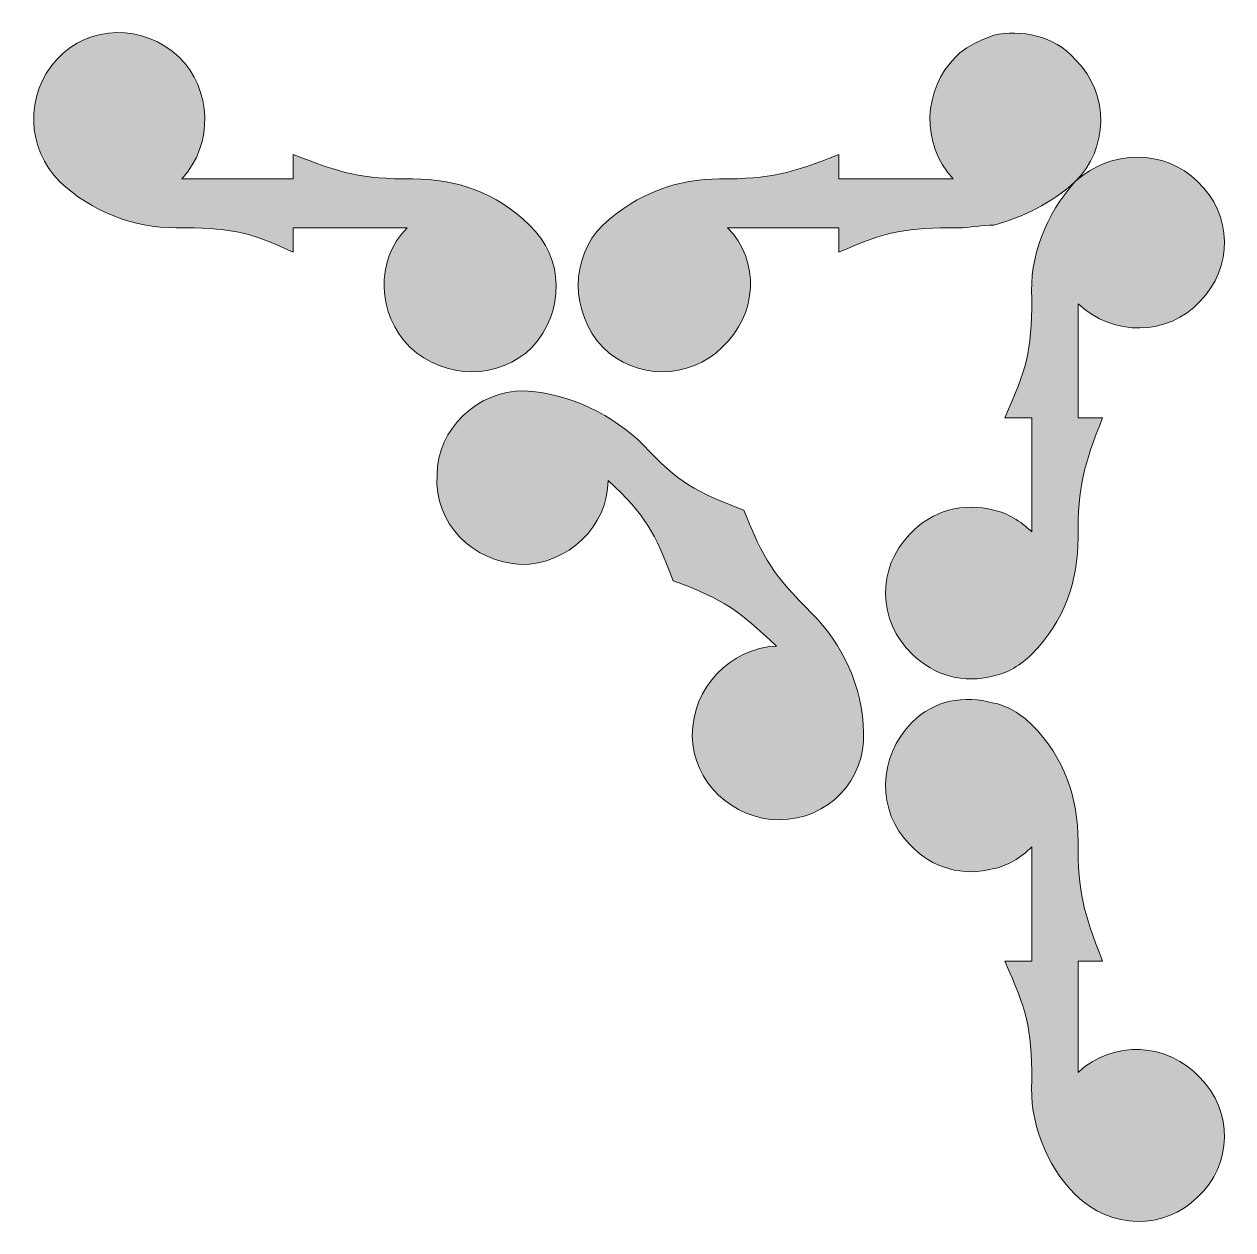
# Model space of a CAD drawing. Header units: inches. Extents: x -115 to 709, y 10 to 831.
import ezdxf

# ---------------------------------------------------------------- set-up
doc = ezdxf.new("R2010")
doc.units = ezdxf.units.IN
doc.header["$MEASUREMENT"] = 0
doc.layers.add('图层 1', color=7, linetype='Continuous')

# ---------------------------------------------------------------- blocks, each defined once
blk = doc.blocks.new('block 2')
at = {"layer": '图层 1', "true_color": 0xffffff}
h = blk.add_hatch(color=7, dxfattribs=at)
h.dxf.hatch_style = 2
edge = h.paths.add_edge_path()
edge.add_spline(control_points=[(231.45, 611.15), (253.67, 635.21), (253.67, 672.23), (229.6, 694.45), (207.4, 716.65), (179.63, 725.91), (150.01, 725.91), (114.83, 725.91), (101.88, 729.61), (68.57, 742.58), (68.57, 737.02), (68.57, 731.47), (68.57, 725.91), (44.52, 725.91), (16.75, 725.91), (-7.32, 725.91), (14.89, 749.97), (13.03, 786.99), (-9.17, 809.21), (-33.24, 831.41), (-70.25, 831.41), (-92.45, 807.35), (-114.68, 783.29), (-112.82, 746.27), (-90.61, 724.06), (-68.41, 703.7), (-40.64, 692.59), (-11.02, 692.59), (24.16, 692.59), (37.11, 690.75), (68.57, 675.93), (68.57, 681.48), (68.57, 687.04), (68.57, 692.59), (94.48, 692.59), (120.4, 692.59), (146.3, 692.59), (124.1, 670.38), (125.96, 633.37), (148.16, 611.15), (172.23, 588.95), (209.24, 588.95), (231.45, 611.15)], knot_values=[0, 0, 0, 0, 1, 1, 1, 2, 2, 2, 3, 3, 3, 4, 4, 4, 5, 5, 5, 6, 6, 6, 7, 7, 7, 8, 8, 8, 9, 9, 9, 10, 10, 10, 11, 11, 11, 12, 12, 12, 13, 13, 13, 14, 14, 14, 14], degree=3, periodic=1)
h = blk.add_hatch(color=7, dxfattribs=at)
h.dxf.hatch_style = 2
edge = h.paths.add_edge_path()
edge.add_spline(control_points=[(361.02, 611.15), (385.08, 633.37), (386.94, 670.38), (364.72, 692.59), (388.78, 692.59), (416.55, 692.59), (440.61, 692.59), (440.61, 687.04), (440.61, 681.48), (440.61, 675.93), (473.93, 690.75), (486.88, 692.59), (522.06, 692.59), (529.46, 692.59), (538.71, 694.45), (546.12, 694.45), (566.48, 700), (584.99, 709.25), (601.65, 724.06), (623.86, 746.27), (625.71, 783.29), (601.65, 807.35), (586.84, 824.01), (564.63, 827.71), (546.12, 824.01), (536.86, 820.31), (527.61, 816.61), (520.21, 809.2), (497.99, 786.98), (496.15, 749.97), (518.35, 725.9), (492.45, 725.9), (466.53, 725.9), (440.61, 725.9), (440.61, 731.47), (440.61, 737.01), (440.61, 742.57), (407.3, 729.61), (394.34, 725.9), (359.18, 725.9), (331.41, 725.9), (303.65, 716.65), (279.57, 694.45), (257.37, 672.23), (257.37, 635.21), (279.57, 611.15), (301.79, 588.95), (338.81, 588.95), (361.02, 611.15)], knot_values=[0, 0, 0, 0, 1, 1, 1, 2, 2, 2, 3, 3, 3, 4, 4, 4, 5, 5, 5, 6, 6, 6, 7, 7, 7, 8, 8, 8, 9, 9, 9, 10, 10, 10, 11, 11, 11, 12, 12, 12, 13, 13, 13, 14, 14, 14, 15, 15, 15, 16, 16, 16, 16], degree=3, periodic=1)
h = blk.add_hatch(color=7, dxfattribs=at)
h.dxf.hatch_style = 2
edge = h.paths.add_edge_path()
edge.add_spline(control_points=[(553.53, 563.02), (559.07, 563.02), (564.63, 563.02), (572.03, 563.02), (572.03, 537.12), (572.03, 511.21), (572.03, 485.28), (564.63, 492.69), (555.37, 498.24), (546.12, 500.1), (525.76, 505.64), (503.54, 500.1), (488.74, 483.44), (466.53, 461.22), (466.53, 424.2), (490.58, 402), (505.4, 387.19), (525.76, 381.64), (546.12, 387.19), (555.37, 389.03), (564.63, 394.59), (572.03, 402), (594.25, 424.2), (603.5, 451.97), (603.5, 481.58), (603.5, 516.75), (607.2, 529.71), (620.15, 563.02), (616.45, 563.02), (609.04, 563.02), (603.5, 563.02), (603.5, 588.95), (603.5, 614.85), (603.5, 640.76), (627.56, 618.55), (664.58, 618.55), (686.8, 642.62), (709, 664.82), (709, 701.84), (684.94, 724.06), (662.73, 746.27), (625.71, 746.27), (601.65, 724.06), (581.29, 701.84), (570.18, 672.23), (572.03, 644.46), (572.03, 607.45), (568.32, 596.34), (553.53, 563.02)], knot_values=[0, 0, 0, 0, 1, 1, 1, 2, 2, 2, 3, 3, 3, 4, 4, 4, 5, 5, 5, 6, 6, 6, 7, 7, 7, 8, 8, 8, 9, 9, 9, 10, 10, 10, 11, 11, 11, 12, 12, 12, 13, 13, 13, 14, 14, 14, 15, 15, 15, 16, 16, 16, 16], degree=3, periodic=1)
h = blk.add_hatch(color=7, dxfattribs=at)
h.dxf.hatch_style = 2
edge = h.paths.add_edge_path()
edge.add_spline(control_points=[(375.83, 500.1), (342.52, 513.05), (331.41, 518.6), (307.34, 544.52), (286.98, 564.88), (257.37, 579.68), (225.9, 581.54), (194.43, 581.54), (166.68, 555.62), (166.68, 524.16), (164.82, 490.83), (190.73, 464.92), (224.05, 463.08), (255.51, 463.08), (283.28, 488.99), (283.28, 520.46), (309.2, 496.39), (314.75, 485.28), (327.71, 451.97), (362.88, 439.02), (372.12, 431.61), (398.05, 407.54), (366.58, 405.69), (340.66, 379.78), (340.66, 346.46), (340.66, 315), (368.43, 289.09), (399.89, 289.09), (433.21, 289.09), (459.13, 316.86), (457.27, 348.31), (457.27, 379.78), (442.46, 409.39), (422.1, 429.75), (396.19, 455.67), (388.78, 466.78), (375.83, 500.1)], knot_values=[0, 0, 0, 0, 1, 1, 1, 2, 2, 2, 3, 3, 3, 4, 4, 4, 5, 5, 5, 6, 6, 6, 7, 7, 7, 8, 8, 8, 9, 9, 9, 10, 10, 10, 11, 11, 11, 12, 12, 12, 12], degree=3, periodic=1)
h = blk.add_hatch(color=7, dxfattribs=at)
h.dxf.hatch_style = 2
edge = h.paths.add_edge_path()
edge.add_spline(control_points=[(603.5, 116.94), (603.5, 142.86), (603.5, 166.92), (603.5, 192.83), (609.04, 192.83), (616.45, 192.83), (620.15, 192.83), (607.2, 226.15), (603.5, 239.1), (603.5, 274.27), (603.5, 303.89), (594.25, 331.65), (572.03, 353.87), (564.63, 361.28), (555.37, 366.83), (546.12, 368.67), (525.76, 374.23), (505.4, 370.53), (490.58, 355.72), (466.52, 331.65), (466.52, 294.63), (488.74, 272.43), (503.54, 255.78), (525.76, 250.21), (546.12, 255.78), (555.37, 257.62), (564.63, 263.17), (572.03, 270.57), (572.03, 244.67), (572.03, 218.74), (572.03, 192.83), (564.63, 192.83), (559.07, 192.83), (553.53, 192.83), (568.32, 159.52), (572.03, 148.41), (572.03, 111.39), (570.18, 83.63), (581.29, 54.01), (601.65, 33.66), (625.71, 9.59), (662.73, 9.59), (684.94, 31.8), (709, 54.01), (709, 91.03), (686.8, 113.24), (664.58, 137.3), (627.56, 139.16), (603.5, 116.94)], knot_values=[0, 0, 0, 0, 1, 1, 1, 2, 2, 2, 3, 3, 3, 4, 4, 4, 5, 5, 5, 6, 6, 6, 7, 7, 7, 8, 8, 8, 9, 9, 9, 10, 10, 10, 11, 11, 11, 12, 12, 12, 13, 13, 13, 14, 14, 14, 15, 15, 15, 16, 16, 16, 16], degree=3, periodic=1)
at = {"layer": '图层 1', "lineweight": 0}
for points, knots in [([(231.45, 611.15), (253.67, 635.21), (253.67, 672.23), (229.6, 694.45), (207.4, 716.65), (179.63, 725.91), (150.01, 725.91), (114.83, 725.91), (101.88, 729.61), (68.57, 742.58), (68.57, 737.02), (68.57, 731.47), (68.57, 725.91), (44.52, 725.91), (16.75, 725.91), (-7.32, 725.91), (14.89, 749.97), (13.03, 786.99), (-9.17, 809.21), (-33.24, 831.41), (-70.25, 831.41), (-92.45, 807.35), (-114.68, 783.29), (-112.82, 746.27), (-90.61, 724.06), (-68.41, 703.7), (-40.64, 692.59), (-11.02, 692.59), (24.16, 692.59), (37.11, 690.75), (68.57, 675.93), (68.57, 681.48), (68.57, 687.04), (68.57, 692.59), (94.48, 692.59), (120.4, 692.59), (146.3, 692.59), (124.1, 670.38), (125.96, 633.37), (148.16, 611.15), (172.23, 588.95), (209.24, 588.95), (231.45, 611.15)], [0, 0, 0, 0, 1, 1, 1, 2, 2, 2, 3, 3, 3, 4, 4, 4, 5, 5, 5, 6, 6, 6, 7, 7, 7, 8, 8, 8, 9, 9, 9, 10, 10, 10, 11, 11, 11, 12, 12, 12, 13, 13, 13, 14, 14, 14, 14]), ([(361.02, 611.15), (385.08, 633.37), (386.94, 670.38), (364.72, 692.59), (388.78, 692.59), (416.55, 692.59), (440.61, 692.59), (440.61, 687.04), (440.61, 681.48), (440.61, 675.93), (473.93, 690.75), (486.88, 692.59), (522.06, 692.59), (529.46, 692.59), (538.71, 694.45), (546.12, 694.45), (566.48, 700), (584.99, 709.25), (601.65, 724.06), (623.86, 746.27), (625.71, 783.29), (601.65, 807.35), (586.84, 824.01), (564.63, 827.71), (546.12, 824.01), (536.86, 820.31), (527.61, 816.61), (520.21, 809.2), (497.99, 786.98), (496.15, 749.97), (518.35, 725.9), (492.45, 725.9), (466.53, 725.9), (440.61, 725.9), (440.61, 731.47), (440.61, 737.01), (440.61, 742.57), (407.3, 729.61), (394.34, 725.9), (359.18, 725.9), (331.41, 725.9), (303.65, 716.65), (279.57, 694.45), (257.37, 672.23), (257.37, 635.21), (279.57, 611.15), (301.79, 588.95), (338.81, 588.95), (361.02, 611.15)], [0, 0, 0, 0, 1, 1, 1, 2, 2, 2, 3, 3, 3, 4, 4, 4, 5, 5, 5, 6, 6, 6, 7, 7, 7, 8, 8, 8, 9, 9, 9, 10, 10, 10, 11, 11, 11, 12, 12, 12, 13, 13, 13, 14, 14, 14, 15, 15, 15, 16, 16, 16, 16]), ([(553.53, 563.02), (559.07, 563.02), (564.63, 563.02), (572.03, 563.02), (572.03, 537.12), (572.03, 511.21), (572.03, 485.28), (564.63, 492.69), (555.37, 498.24), (546.12, 500.1), (525.76, 505.64), (503.54, 500.1), (488.74, 483.44), (466.53, 461.22), (466.53, 424.2), (490.58, 402), (505.4, 387.19), (525.76, 381.64), (546.12, 387.19), (555.37, 389.03), (564.63, 394.59), (572.03, 402), (594.25, 424.2), (603.5, 451.97), (603.5, 481.58), (603.5, 516.75), (607.2, 529.71), (620.15, 563.02), (616.45, 563.02), (609.04, 563.02), (603.5, 563.02), (603.5, 588.95), (603.5, 614.85), (603.5, 640.76), (627.56, 618.55), (664.58, 618.55), (686.8, 642.62), (709, 664.82), (709, 701.84), (684.94, 724.06), (662.73, 746.27), (625.71, 746.27), (601.65, 724.06), (581.29, 701.84), (570.18, 672.23), (572.03, 644.46), (572.03, 607.45), (568.32, 596.34), (553.53, 563.02)], [0, 0, 0, 0, 1, 1, 1, 2, 2, 2, 3, 3, 3, 4, 4, 4, 5, 5, 5, 6, 6, 6, 7, 7, 7, 8, 8, 8, 9, 9, 9, 10, 10, 10, 11, 11, 11, 12, 12, 12, 13, 13, 13, 14, 14, 14, 15, 15, 15, 16, 16, 16, 16]), ([(375.83, 500.1), (342.52, 513.05), (331.41, 518.6), (307.34, 544.52), (286.98, 564.88), (257.37, 579.68), (225.9, 581.54), (194.43, 581.54), (166.68, 555.62), (166.68, 524.16), (164.82, 490.83), (190.73, 464.92), (224.05, 463.08), (255.51, 463.08), (283.28, 488.99), (283.28, 520.46), (309.2, 496.39), (314.75, 485.28), (327.71, 451.97), (362.88, 439.02), (372.12, 431.61), (398.05, 407.54), (366.58, 405.69), (340.66, 379.78), (340.66, 346.46), (340.66, 315), (368.43, 289.09), (399.89, 289.09), (433.21, 289.09), (459.13, 316.86), (457.27, 348.31), (457.27, 379.78), (442.46, 409.39), (422.1, 429.75), (396.19, 455.67), (388.78, 466.78), (375.83, 500.1)], [0, 0, 0, 0, 1, 1, 1, 2, 2, 2, 3, 3, 3, 4, 4, 4, 5, 5, 5, 6, 6, 6, 7, 7, 7, 8, 8, 8, 9, 9, 9, 10, 10, 10, 11, 11, 11, 12, 12, 12, 12]), ([(603.5, 116.94), (603.5, 142.86), (603.5, 166.92), (603.5, 192.83), (609.04, 192.83), (616.45, 192.83), (620.15, 192.83), (607.2, 226.15), (603.5, 239.1), (603.5, 274.27), (603.5, 303.89), (594.25, 331.65), (572.03, 353.87), (564.63, 361.28), (555.37, 366.83), (546.12, 368.67), (525.76, 374.23), (505.4, 370.53), (490.58, 355.72), (466.52, 331.65), (466.52, 294.63), (488.74, 272.43), (503.54, 255.78), (525.76, 250.21), (546.12, 255.78), (555.37, 257.62), (564.63, 263.17), (572.03, 270.57), (572.03, 244.67), (572.03, 218.74), (572.03, 192.83), (564.63, 192.83), (559.07, 192.83), (553.53, 192.83), (568.32, 159.52), (572.03, 148.41), (572.03, 111.39), (570.18, 83.63), (581.29, 54.01), (601.65, 33.66), (625.71, 9.59), (662.73, 9.59), (684.94, 31.8), (709, 54.01), (709, 91.03), (686.8, 113.24), (664.58, 137.3), (627.56, 139.16), (603.5, 116.94)], [0, 0, 0, 0, 1, 1, 1, 2, 2, 2, 3, 3, 3, 4, 4, 4, 5, 5, 5, 6, 6, 6, 7, 7, 7, 8, 8, 8, 9, 9, 9, 10, 10, 10, 11, 11, 11, 12, 12, 12, 13, 13, 13, 14, 14, 14, 15, 15, 15, 16, 16, 16, 16])]:
    blk.add_open_spline(points, degree=3, knots=knots, dxfattribs=at)

msp = doc.modelspace()

# ---------------------------------------------------------------- block references
at = {"layer": '图层 1'}
msp.add_blockref('block 2', (0, 0), dxfattribs=at)

doc.saveas('drawing.dxf')
